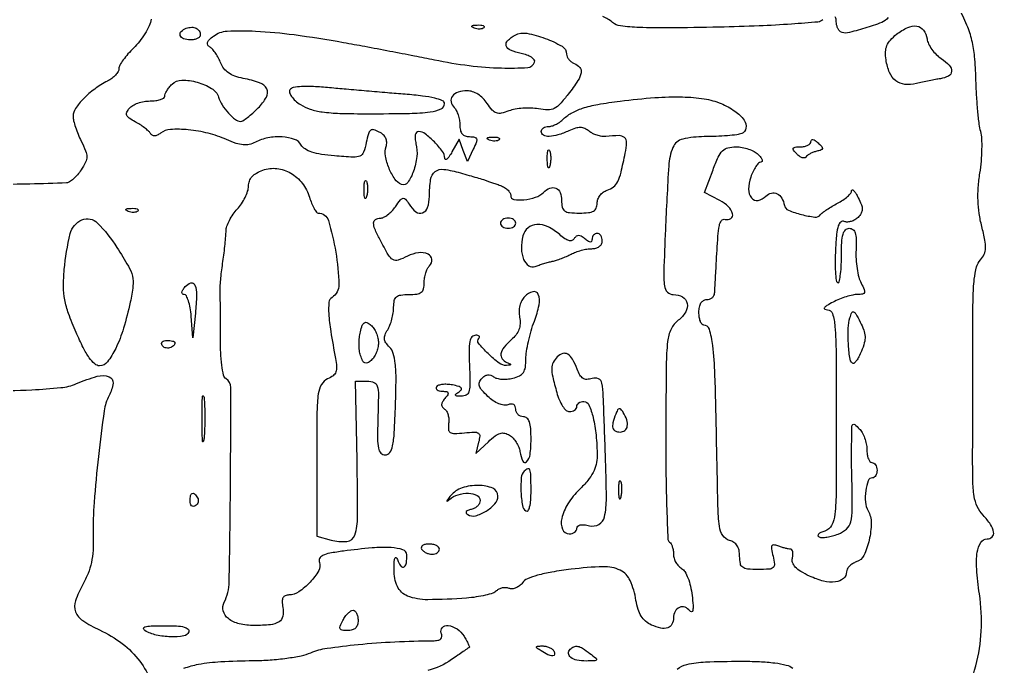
# Model space of a CAD drawing. Extents: x 0 to 5034, y 0 to 2560.
# Drawn here: x 188.5 to 382, y 903 to 1030 of the extents above; entities that cross this region are included whole.
import ezdxf

# ---------------------------------------------------------------- set-up
doc = ezdxf.new("R2010")
doc.units = 0

msp = doc.modelspace()

# ---------------------------------------------------------------- linework, layer by layer
for points in [[(373.952169, 896.818722, 0.056432), (376.417296, 903.07543, 0.054583), (377.475537, 909.914422, 0.04659), (377.120563, 917.20485, -0.016565), (376.585444, 922.111114, -0.053356), (376.687386, 925.38808, -0.103154), (377.371487, 927.301945, -0.261188), (378.616631, 928, 0.197281), (379.608294, 928.407117, 0.242481), (379.915229, 929.346205, 0.11052), (379.321358, 930.832942, 0.038522), (377.868377, 932.640106, -0.078343), (376.708431, 934.343543, -0.07265), (376.09084, 936.365726, -0.034433), (375.826408, 939.562606, -0.004808), (375.79935, 946.204557, 0.000668), (375.821122, 951.381892, 0.000379), (375.834358, 957.651262, 0.000378), (375.838132, 963.969534, 0.000623), (375.830625, 969.310377, -0.005664), (375.882775, 975.321336, -0.022397), (376.122107, 979.01013, -0.036122), (376.56286, 981.407889, -0.119938), (377.31587, 982.810377, 0.072724), (378.051138, 983.917403, 0.100278), (378.335462, 985.07324, 0.060368), (378.209841, 986.654528, 0.012551), (377.58724, 989.375214, -0.02623), (377.081248, 991.902236, -0.027574), (376.853357, 994.426464, -0.026551), (376.90099, 997.045309, -0.021071), (377.221248, 999.857034, 0.017243), (377.504866, 1002.188262, 0.016745), (377.630722, 1004.556415, 0.016913), (377.601054, 1006.643217, 0.057665), (377.380577, 1007.98182, -0.039193), (377.087583, 1009.426476, -0.007698), (376.806189, 1012.062235, -0.008122), (376.574928, 1015.151598, -0.007455), (376.436098, 1018.336427, 0.014966), (376.177633, 1022.743189, 0.037769), (375.653374, 1025.910834, 0.039614), (374.675342, 1028.874973, 0.01795), (372.956132, 1032.586427)], [(214.36909, 1030.09545, -0.058782), (213.938969, 1028.774664, -0.028908), (213.105963, 1027.21314, -0.028211), (212.041698, 1025.671646, -0.036552), (210.891659, 1024.396202, 0.021177), (209.78464, 1023.241839, 0.025466), (208.849425, 1022.064286, 0.02546), (208.176194, 1021.012486, 0.130345), (208, 1020.348093, -0.135919), (207.841468, 1019.775682, -0.051289), (207.339063, 1019.104906, -0.045985), (206.610877, 1018.448573, -0.041418), (205.75, 1017.910221, 0.039477), (203.237187, 1016.352334, 0.041205), (201.038942, 1014.438837, 0.044329), (199.470223, 1012.513066, 0.14985), (199, 1010.979324, 0.0609), (199.104504, 1010.124511, 0.018255), (199.467443, 1008.861428, 0.018007), (199.982187, 1007.461379, 0.018604), (200.591296, 1006.117447, -0.019457), (201.45859, 1004.195145, -0.097557), (201.681017, 1003.041215, -0.113664), (201.431275, 1001.976679, -0.030822), (200.568243, 1000.463809, -0.030907), (199.860019, 999.516223, -0.035093), (199.067693, 998.705279, -0.037654), (198.307576, 998.125535, -0.13204), (197.726947, 997.937141, -0.008694), (190.476861, 997.691991, -0.000655), (170.79242, 997.394647, -0.001001)], [(346.365253, 1029.965253, -0.176269), (345.394705, 1029.512546, -0.003995), (340.214687, 1029.099849, -0.008023), (333.824638, 1028.745041, -0.004341), (325.952329, 1028.50296, -0.002952), (316.035708, 1028.342739, -0.013364), (310.251688, 1028.438046, -0.018391), (306.564359, 1028.733595, -0.150414), (305.037076, 1029.407136, 0.086051), (303.098818, 1030.574947, 0.03689)], [(359.180225, 1030.406024, -0.151028), (357.918715, 1029.412319, -0.018979), (354.590419, 1028.274309, -0.017208), (351.179344, 1027.377506, -0.196537), (349.834998, 1027.601977, -0.101952), (349.515019, 1027.904144, -0.051931), (349.245281, 1028.389731, -0.04853), (349.061918, 1028.96954, -0.052375), (349, 1029.559017, 0.106497), (348.79353, 1030.517399, 0.253593)], [(418.895396, 863.33804, 0.000041), (418.945464, 907.803915, 0.000112)], [(181.926389, 957.059415, 0.009259), (190.89571, 957.292251, 0.014754), (196.565011, 957.712408, 0.073205), (199.654243, 958.5, -0.02883), (203.75147, 959.940753, -0.159223), (206.057716, 959.859303, -0.347428), (206.843626, 958.580142, -0.093665), (206.078632, 956.146924, 0.088754), (205.105441, 953.15373, 0.006003), (203.98019, 944.220569, 0.009346), (203.121481, 935.170858, 0.025358), (202.959102, 928.730662, -0.020971), (202.910571, 925.778958, -0.037516), (202.588124, 923.375682, -0.041666), (201.94284, 921.226273, -0.034287), (200.914824, 919.062238, 0.044943), (199.47452, 915.856035, 0.172938), (199.496261, 913.704676, 0.161174), (200.884704, 911.960032, 0.037758), (204.200344, 910.133498, -0.05619), (208.669037, 907.452986, -0.068542), (212.100362, 903.993846, -0.074573), (214.257365, 900.004047, -0.086905)], [(220.791139, 902.599444, -0.046303), (223.641004, 903.394474, -0.031657), (228.015209, 903.905155, -0.010663), (234.436819, 904.108177, 0.015728), (237.725289, 904.245494, 0.015893), (240.987148, 904.589149, 0.01645), (243.836569, 905.077237, 0.048347), (245.736004, 905.663056, -0.063356), (248.898519, 906.535704, -0.011226), (255.013775, 907.274564, -0.012055), (262.230653, 907.807261, -0.010893), (269.713146, 908.015222, 0.041138), (270.696242, 908.102187, 0.143255), (271.262925, 908.379451, 0.206371), (271.473932, 908.846724, 0.09618), (271.356158, 909.514252, -0.286908), (271.567719, 910.60025, -0.243525), (272.686344, 910.998268, -0.115223), (274.463782, 910.318374, -0.104825), (275.828741, 908.902621, -0.013438), (276.308015, 908.087202, -0.02259), (276.660021, 907.375522, -0.018939), (276.884303, 906.80788, -0.380613), (276.819288, 906.649242, 0.034699), (276.59766, 906.521211, 0.000945), (275.670616, 905.893626, 0.001953), (274.584626, 905.149222, 0.001337), (273.357277, 904.295996, -0.09079), (268.732219, 902.180028, -0.022898)], [(317.711105, 902.424803, -0.112281), (319.634041, 903.359934, -0.047807), (323.305591, 903.852887, -0.009082), (330.05887, 903.986345, -0.010761), (333.887541, 903.910046, -0.021443), (336.907538, 903.654778, -0.02567), (339.171516, 903.246233, -0.100716), (340.454714, 902.656772, -0.04705)]]:
    msp.add_lwpolyline(points, format="xyb")
for points in [[(252.117341, 1025.505031, -0.001906), (256.327248, 1024.739484, -0.001199), (261.240719, 1023.814445, -0.001203), (266.07016, 1022.881179, -0.002207), (270, 1022.093918, 0.019225), (276.867766, 1020.959657, 0.025266), (283.202332, 1020.485501, 0.020776), (288.338614, 1020.574649, 0.30592), (289.702463, 1021.617188, 0.253942), (289.619905, 1022.089653, 0.081605), (289.07505, 1022.584746, 0.058343), (288.176059, 1023.028114, 0.036073), (287.039062, 1023.342188, -0.046036), (284.949973, 1023.96424, -0.223418), (284.129362, 1024.845512, -0.288333), (284.389809, 1025.860064, -0.066768), (285.88626, 1026.939128, -0.169672), (288.144196, 1027.292527, -0.043012), (291.778517, 1026.298981, -0.0417), (295.090292, 1024.755286, -0.266912), (295.989829, 1023.218615, 0.103062), (296.105263, 1022.685761, 0.066102), (296.437637, 1022.144554, 0.062344), (296.925757, 1021.677348, 0.068249), (297.5, 1021.361626, -0.126223), (298.584291, 1020.591586, -0.227781), (298.852473, 1019.559548, -0.09868), (298.215145, 1018.010879, -0.016119), (296.321909, 1015.355397, -0.02103), (294.720422, 1013.429384, -0.094062), (293.554755, 1012.547806, -0.118845), (292.289758, 1012.260463, -0.043083), (290.445304, 1012.444283, 0.037436), (289.029319, 1012.601546, 0.025913), (287.417339, 1012.575686, 0.026224), (285.862193, 1012.387707, 0.047684), (284.628868, 1012.048995, -0.037125), (283.148021, 1011.608536, -0.138471), (282.187193, 1011.666548, -0.13206), (281.372623, 1012.221553, -0.032526), (280.390462, 1013.526831, 0.053682), (279.576871, 1014.518038, 0.054159), (278.573154, 1015.310007, 0.057609), (277.490518, 1015.825943, 0.082594), (276.444007, 1016, 0.075805), (274.684494, 1015.731699, 0.152944), (273.54317, 1014.940484, 0.216503), (273.282535, 1013.850255, 0.149508), (273.887132, 1012.712868, -0.079872), (274.314186, 1012.122195, -0.037863), (274.673095, 1011.25128, -0.03628), (274.917938, 1010.26225, -0.042563), (275, 1009.3, 0.053629), (275.111758, 1008.261041, 0.119987), (275.457165, 1007.551692, 0.138392), (276.051599, 1007.141706, 0.082373), (276.905915, 1007, -0.044646), (277.916044, 1006.909623, -0.280541), (278.287045, 1006.580612, -0.169755), (278.263324, 1005.956917, -0.016656), (277.657788, 1004.554604), (276.503746, 1002.109208), (275.681875, 1004.304604), (274.860005, 1006.5), (273.465438, 1004, -0.020534), (272.925215, 1003.118664, -0.06547), (272.470116, 1002.601562, -0.261391), (272.191852, 1002.543127, -0.319805), (272.035435, 1002.75, 0.15157), (271.569602, 1004.113597, 0.036302), (270.004882, 1005.961478, 0.03589), (268.198647, 1007.558053, 0.164488), (266.891592, 1008, 0.213949), (266.490119, 1007.81997, 0.129838), (266.250519, 1007.347676, 0.078579), (266.209421, 1006.593107, 0.035885), (266.380894, 1005.618534, -0.089296), (266.553119, 1003.081669, -0.057235), (265.893643, 1000.196039, -0.066049), (264.771461, 997.99195, -0.346543), (263.558817, 997.615803, -0.152126), (262.245365, 998.652856, -0.053134), (261.089935, 1000.796574, -0.052981), (260.395117, 1003.191982, -0.121539), (260.517141, 1005.054005, 0.083044), (260.638368, 1005.90426, 0.104721), (260.455446, 1006.675875, 0.097133), (259.959501, 1007.348831, 0.062741), (259.167328, 1007.910449, 0.051678), (258.095251, 1008.348792, 0.246171), (257.466978, 1008.222823, 0.155367), (257.030184, 1007.558899, 0.019063), (256.619501, 1005.847503, -0.037856), (256.088119, 1003.950165, -0.208804), (255.373293, 1003.198737, -0.112876), (254.076577, 1002.970985, -0.007951), (250.378183, 1003.218545, -0.017582), (247.803223, 1003.523541, -0.040147), (245.901402, 1003.975482, -0.055592), (244.57705, 1004.574269, -0.131981), (243.828263, 1005.342394, 0.182305), (242.495916, 1006.46448, 0.069445), (240.078038, 1006.95618, 0.062958), (237.290398, 1006.778107, 0.075607), (234.815926, 1005.901486, -0.067365), (233.627641, 1005.458453, -0.078997), (232.428755, 1005.380802, -0.059831), (231.017783, 1005.68524, -0.022387), (229.131667, 1006.431575, 0.044334), (225.574686, 1007.661666, 0.037076), (221.636049, 1008.338662, 0.036982), (218.121618, 1008.41661, 0.155975), (216.173785, 1007.680746, -0.047125), (215.537468, 1007.26704, -0.119117), (215.005452, 1007.133916, -0.153811), (214.557201, 1007.271181, -0.098257), (214.173785, 1007.664598, 0.066723), (213.761183, 1008.144741, 0.020286), (213.01802, 1008.75448, 0.019919), (212.120929, 1009.377074, 0.020494), (211.185433, 1009.920035, -0.028045), (210.034053, 1010.611735, -0.143834), (209.565831, 1011.181319, -0.208974), (209.571726, 1011.789499, -0.067857), (210.057878, 1012.569739, -0.092598), (210.718245, 1013.118552, -0.042621), (211.741487, 1013.579861, -0.040265), (212.933698, 1013.894293, -0.044374), (214.122445, 1014, 0.030595), (215.22485, 1014.06752, 0.047486), (216.154718, 1014.272768, 0.060496), (216.800979, 1014.571498, 0.259864), (217, 1014.928571, -0.104836), (217.096301, 1015.382818, -0.032143), (217.423224, 1016.007599, -0.030596), (217.889365, 1016.678085, -0.029186), (218.440762, 1017.297905, -0.197296), (220.367556, 1018.103039, -0.069465), (223.395227, 1017.699551, -0.068875), (226.230332, 1016.471616, -0.181248), (227.576916, 1014.757659, 0.068604), (228.302375, 1013.233825, 0.040092), (229.546836, 1011.635177, 0.038646), (230.911293, 1010.359091, 0.170291), (231.935065, 1010, 0.149064), (232.381454, 1010.136105, 0.015959), (233.270482, 1010.77592, 0.018527), (234.299235, 1011.629802, 0.013894), (235.368704, 1012.641431, 0.06476), (237.002455, 1014.763713, 0.254446), (237.047752, 1016.35821, 0.192505), (235.658912, 1017.577603, 0.0387), (232.419168, 1018.449186, -0.03803), (230.791922, 1018.884628, -0.065544), (229.542688, 1019.51667, -0.076479), (228.632033, 1020.368362, -0.07586), (228.01648, 1021.456654, 0.030532), (227.585321, 1022.410928, 0.027898), (227.029349, 1023.335931, 0.028992), (226.438331, 1024.105459, 0.076226), (225.910193, 1024.555504, -0.111035), (225.467751, 1024.988611, -0.223469), (225.403384, 1025.461858, -0.125935), (225.750265, 1026.021237, -0.029246), (226.59851, 1026.745459, -0.150801), (229.277902, 1027.720082, -0.024528), (234.878393, 1027.722751, -0.021707), (242.425572, 1027.026615, -0.010171)], [(224, 1026.940983, -0.200667), (223.849643, 1026.581425, -0.084925), (223.4125, 1026.276414, -0.064972), (222.76556, 1026.06918, -0.045091), (222, 1026, -0.085145), (220.694972, 1026.223856, -0.23242), (220.057715, 1026.875409, -0.286665), (220.249712, 1027.657326, -0.107219), (221.25, 1028.281721, -0.077342), (222.300905, 1028.48387, -0.122936), (223.192225, 1028.294836, -0.14824), (223.781652, 1027.747963, -0.132898)], [(279.729167, 1028.395833, -0.126455), (279.402231, 1028.202593, -0.060344), (278.916927, 1028.123424, -0.05415), (278.359369, 1028.160852, -0.051402), (277.8125, 1028.316886, -0.054073), (277.395823, 1028.538436, -0.470617), (277.37858, 1028.720685, -0.168741), (277.670344, 1028.862007, -0.018894), (278.416667, 1028.921053, -0.028489), (279.112848, 1028.910055, -0.077125), (279.592839, 1028.799335, -0.208169), (279.77538, 1028.614691, -0.296942)], [(366.822779, 1026.215151, 0.078082), (367.124591, 1025.230546, 0.042457), (367.774586, 1024.141624, 0.041009), (368.642922, 1023.121068, 0.050994), (369.60971, 1022.336158, -0.055686), (371.200081, 1021.020094, -0.205408), (371.653214, 1019.827326, -0.268145), (371.06433, 1018.900622, -0.084701), (369.442891, 1018.378108, 0.009781), (368.504917, 1018.224516, 0.004221), (367.261224, 1017.984931, 0.004174), (365.941482, 1017.707638, 0.005516), (364.744254, 1017.431758, -0.082407), (362.448533, 1017.263717, -0.14375), (360.688265, 1017.960512, -0.129915), (359.468448, 1019.565272, -0.061537), (358.773596, 1022.089232, -0.044562), (358.683504, 1023.677475, -0.090359), (358.94672, 1024.896672, -0.087812), (359.629638, 1025.966741, -0.040289), (360.848036, 1027.095105, -0.058223), (363.023536, 1028.429519, -0.146054), (364.847385, 1028.693667, -0.202607), (366.140147, 1027.908112, -0.121435)], [(241.609466, 1016.17712, 0.226207), (241.549769, 1015.629829, 0.071521), (241.938809, 1014.880866, 0.055175), (242.676055, 1014.060548, 0.037194), (243.675975, 1013.293932, 0.068497), (245.572147, 1012.394398, 0.043007), (247.97063, 1011.857512, 0.026585), (251.417161, 1011.5774, 0.006984), (256.957841, 1011.5, 0.004259), (265.126921, 1011.569582, 0.028365), (269.184743, 1011.86939, 0.067229), (271.319335, 1012.448042, 0.301634), (272, 1013.473684, 0.304874), (271.604367, 1014.062221, 0.038333), (270.066129, 1014.555771, 0.028712), (267.684972, 1014.980319, 0.010264), (264.25, 1015.319784, -0.001183), (260.766466, 1015.600277, -0.00074), (256.688391, 1015.944431, -0.000742), (252.671251, 1016.295435, -0.001351), (249.391332, 1016.595866, 0.010523), (246.214289, 1016.828203, 0.026435), (243.892722, 1016.826109, 0.032754), (242.273053, 1016.632055, 0.211182)], [(326.341809, 1013.50165, -0.050847), (329.076656, 1012.016867, -0.092623), (330.870756, 1010.228808, -0.1853), (331.244961, 1008.672213, -0.275109), (330.399899, 1007.599961, -0.061341), (329.460781, 1007.366279, -0.010018), (327.591465, 1007.176239, -0.010903), (325.370625, 1007.043999, -0.009417), (323.03479, 1007, 0.058099), (318.802547, 1006.506552, 0.240207), (316.898087, 1004.890634, 0.084256), (316.052552, 1001.239701, 0.004081), (315.411204, 988.75, 0.002374), (315.093364, 980.476097, 0.038686), (315.214644, 977.701643, 0.165838), (315.801785, 976.485253, 0.200734), (316.961775, 976, -0.128892), (318.790548, 975.520608, -0.220602), (319.694439, 974.264632, -0.185044), (319.392304, 972.569552, -0.095844), (317.931064, 970.948002, 0.12254), (316.531603, 969.219831, 0.082278), (315.844041, 966.760704, 0.024795), (315.571387, 962.134425, 0.001566), (315.487454, 948.503657, 0.003576), (315.520259, 940.552812, 0.005753), (315.674653, 933.777849, 0.001551), (315.894038, 927.913599, 0.249153), (316.212481, 927.36868, -0.129259), (316.515225, 927.050236, -0.045841), (316.768666, 926.469371, -0.041763), (316.941833, 925.750309, -0.03823), (317, 924.990673, 0.073559), (317.116667, 924.201953, 0.055655), (317.46189, 923.396461, 0.056227), (317.970848, 922.696113, 0.080126), (318.57239, 922.219426, -0.131087), (319.231763, 921.578911, -0.041341), (319.842623, 920.335299, -0.036745), (320.340108, 918.729858, -0.028198), (320.652046, 916.919736, -0.009867), (320.837769, 914.961111, -0.056333), (320.798403, 913.918528, -0.364495), (320.547717, 913.698014, -0.250267), (320.19146, 913.878115, 0.154687), (319.26202, 914.58701, 0.190318), (318.179866, 914.552921, 0.16873), (317.319045, 913.763849, 0.12427), (317, 912.5, -0.120884), (316.690979, 911.240511, -0.196303), (315.861492, 910.53912, -0.135957), (314.507964, 910.479548, -0.050356), (312.685103, 911.097615, -0.067866), (311.520931, 911.83245, -0.077365), (310.654827, 912.824346, -0.06622), (310.039715, 914.161576, -0.035094), (309.625327, 915.941612, 0.064429), (308.476825, 919.829371, 0.178959), (306.52426, 921.842631, 0.120573), (303.168869, 922.545701, 0.022662), (296.870164, 922.048606, 0.011199), (293.081718, 921.48971, 0.025835), (290.27374, 920.860244, 0.032949), (288.292474, 920.163726, 0.133492), (287.298044, 919.376941, -0.068195), (286.731888, 918.795655, -0.06819), (286.03022, 918.388077, -0.074266), (285.305067, 918.209232, -0.115498), (284.669899, 918.29643, 0.079753), (284.046407, 918.427524, 0.062065), (283.354623, 918.374917, 0.062521), (282.702314, 918.155304, 0.08414), (282.195098, 917.795098, -0.11666), (281.500553, 917.366274, -0.021304), (280.037688, 916.948384, -0.021886), (278.246713, 916.600438, -0.01834), (276.323243, 916.385185, -0.01645), (268.687691, 916.065283, -0.095114), (264.733681, 916.787584, -0.195107), (262.74837, 918.658399, -0.112808), (262.070285, 921.91898, -0.007203), (262.130801, 923.696546, -0.104643), (262.289831, 924.301741, -0.589462), (262.529248, 924.311331, -0.043106), (262.897783, 923.566376, 0.085745), (263.481634, 922.601833, 0.404116), (264.066325, 922.550655, 0.193942), (264.503256, 923.337543, 0.042401), (264.564866, 924.916667, 0.317299), (263.817887, 925.878628, 0.05996), (261.502302, 926.291058, 0.035918), (257.747581, 926.233535, 0.011299), (252.16077, 925.618071, 0.011833), (249.453608, 925.192343, 0.064269), (248.040875, 924.742905, 0.167733), (247.440165, 924.161881, 0.212121), (247.400695, 923.39819, -0.229945), (247.261303, 921.774221, -0.053373), (245.568433, 919.520811, -0.053305), (243.350731, 917.601702, -0.152883), (241.428877, 917, 0.094676), (240.680425, 916.856998, 0.187095), (240.243426, 916.451935, 0.126521), (240.094394, 915.723051, 0.03473), (240.235174, 914.5501, -0.098842), (240.221097, 912.825217, -0.203404), (239.465599, 911.73625, -0.116821), (237.769245, 911.154564, -0.024442), (234.609342, 911, -0.056672), (231.657561, 911.335646, -0.108652), (229.514355, 912.352236, -0.165272), (228.523694, 913.851664, -0.181316), (228.701323, 915.579165, 0.11105), (229.674529, 919.555941, 0.002789), (229.922265, 938.276074, 0.001499), (230.012829, 957.723902, 0.260376), (229.037372, 959.476903, -0.204675), (228.574755, 960.133969, -0.019852), (228.238021, 962.095919, -0.021241), (228.010664, 964.678695, -0.011889), (227.942699, 967.831999, 0.000667), (227.945418, 970.878131, 0.000849), (227.939407, 973.68815, 0.000661), (227.927252, 976.044553, 0.007085), (227.90752, 977, -0.026975), (227.92333, 977.826856, -0.006019), (228.043392, 979.234375, -0.006232), (228.222115, 980.858594, -0.005984), (228.443436, 982.5, 0.005639), (228.670715, 984.176864, 0.005171), (228.867287, 985.907512, 0.005173), (229.010734, 987.455407, 0.016887), (229.060397, 988.483019, -0.080556), (229.224076, 989.407232, -0.034457), (229.719797, 990.563778, -0.03296), (230.430023, 991.749375, -0.037161), (231.264726, 992.781788, 0.040399), (232.099549, 993.828118, 0.034005), (232.809971, 995.055497, 0.035356), (233.304391, 996.272025, 0.075542), (233.47013, 997.27017, -0.086562), (233.66162, 998.285325, -0.092699), (234.183895, 999.148758, -0.079524), (235.058366, 999.860565, -0.046254), (236.290248, 1000.428597, -0.114474), (239.043435, 1000.73729, -0.103054), (241.769388, 999.828841, -0.09705), (244.031626, 997.842453, -0.089439), (245.456797, 995.093802, 0.021215), (245.879182, 993.908626, 0.030931), (246.357994, 992.908804, 0.03144), (246.82709, 992.179079, 0.238528), (247.181116, 992, -0.330823), (249.180297, 990.514692, -0.032791), (250.611613, 984.325885, -0.032972), (251.226886, 977.923065, -0.267924), (249.884636, 975.428701, 0.234639), (249.28844, 974.469852, 0.03829), (249.246057, 972.215803, 0.026065), (249.62707, 968.761584, 0.007403), (250.577591, 963.440954, -0.030499), (250.790798, 961.817853, -0.109987), (250.636379, 960.7924, -0.137475), (250.087205, 960.057558, -0.059085), (249.02665, 959.425095, 0.157911), (247.810703, 958.330479, 0.097997), (247.184165, 956.496853, 0.031025), (246.928737, 952.948172, 0.002456), (246.882353, 943.50496), (246.882353, 928.541637), (249.691176, 927.775626, 0.09275), (252.813883, 927.521282, 0.296455), (254.363576, 928.774721, 0.079205), (254.917397, 932.291168, 0.004351), (254.799025, 943.488867), (254.5, 959.002879), (256.817094, 959.001439, -0.100798), (258.124462, 958.734328, -0.225918), (258.779694, 957.993206, -0.072927), (259.000444, 956.355602, -0.005205), (258.899047, 951.75, 0.006757), (258.822507, 947.702391, 0.050581), (259.005697, 945.793672, 0.14362), (259.493453, 944.861442, 0.203611), (260.344236, 944.5, 0.246925), (261.232244, 944.967019, 0.100329), (261.78377, 946.262542, 0.037019), (262.118986, 948.857184, 0.005038), (262.362102, 954.328753, 0.006604), (262.469876, 959.430662, 0.028045), (262.32297, 962.478594, 0.048654), (261.92218, 964.440957, 0.122279), (261.174286, 965.682857, -0.046645), (260.463449, 966.54032, -0.124806), (260.192882, 967.280102, -0.122089), (260.3047, 968.069706, -0.043676), (260.824467, 969.090535, 0.047529), (261.275228, 969.992929, 0.02675), (261.654687, 971.15829, 0.026479), (261.914356, 972.386476, 0.038872), (262, 973.486431, -0.047055), (262.125836, 974.820586, -0.173025), (262.548381, 975.540536, -0.145262), (263.383955, 975.902606, -0.030106), (265, 976, 0.030156), (266.574196, 976.09503, 0.13417), (267.423913, 976.441667, 0.172639), (267.861668, 977.117454, 0.05829), (268, 978.3, -0.040108), (268.076894, 979.257056, -0.035506), (268.3062, 980.230575, -0.037232), (268.642157, 981.079733, -0.083752), (269.042382, 981.642382, 0.224948), (269.496313, 982.914012, 0.271518), (268.760817, 983.92295, 0.135304), (266.85244, 984.195109, 0.088042), (264.714251, 983.526777, -0.036958), (262.871606, 982.737496, -0.223505), (261.865265, 982.847589, -0.125129), (260.976867, 983.758141, -0.00901), (259.255272, 986.864307, -0.02118), (258.296696, 988.870552, -0.108687), (258.068946, 990.075227, -0.252461), (258.452045, 990.737761, -0.13887), (259.378028, 991, 0.119782), (260.018458, 991.155658, 0.042662), (260.820592, 991.660938, 0.039357), (261.640653, 992.389046, 0.037161), (262.353783, 993.25, -0.013671), (263.353782, 994.579693, -0.180326), (263.871829, 994.891513, -0.276397), (264.344329, 994.716721, -0.031694), (265.025445, 993.75, 0.088706), (266.368435, 992.24133, 0.262301), (267.690944, 992.036798, 0.231113), (268.679667, 993.083459, 0.074633), (269.015313, 995.25, -0.034999), (269.266495, 998.607136, -0.196077), (270.16203, 1000.128957, -0.199035), (271.856812, 1000.577494, -0.036162), (275.106688, 999.896681, -0.00119), (276.826135, 999.400058, -0.001678), (278.35634, 998.948566, -0.000969), (279.645289, 998.560829, -0.023344), (280, 998.435026, 0.013292), (280.311312, 998.31752, 0.001553), (281.014062, 998.075844, 0.001863), (281.851852, 997.794116, 0.001523), (282.75, 997.498847, -0.049534), (283.610671, 997.12112, -0.056608), (284.339063, 996.594882, -0.065082), (284.835919, 996.007472, -0.144007), (285, 995.449589, 0.362422), (285.641834, 994.680417, 0.068691), (287.610233, 994.596043, 0.058985), (289.876946, 995.084301, 0.11303), (291.45, 996.05982, -0.098873), (292.717826, 996.896083, -0.202706), (293.886431, 996.879721, -0.197622), (294.709577, 996.02501, -0.094372), (295, 994.5, 0.050766), (295.138668, 993.13778, 0.189121), (295.6, 992.428571, 0.13443), (296.534425, 992.084309, 0.021436), (298.5, 992, 0.022774), (300.300246, 992.082041, 0.103727), (301.297245, 992.388044, 0.173449), (301.816504, 992.976746, 0.095116), (302, 993.932612, -0.092316), (302.146181, 994.717609, -0.071151), (302.572474, 995.479216, -0.069966), (303.204032, 996.102431, -0.083119), (303.948848, 996.483765, 0.090709), (305.202804, 997.149802, 0.112092), (306.030955, 998.177329, 0.055637), (306.682021, 999.994966, 0.008546), (307.504798, 1003.75, 0.035266), (307.776511, 1005.859324, 0.233183), (307.37397, 1006.809906, 0.184451), (306.29558, 1007.200184, 0.021509), (303.690374, 1007.042195, -0.06247), (302.890023, 1007.059163, -0.039734), (301.980517, 1007.267709, -0.039481), (301.106175, 1007.620735, -0.057578), (300.41076, 1008.074062, 0.068154), (299.56602, 1008.599711, 0.100899), (298.717272, 1008.788985, 0.080774), (297.727429, 1008.646563, 0.030866), (296.423333, 1008.147022, -0.031769), (294.284315, 1007.332084, -0.068454), (292.548635, 1007.045214, -0.124226), (291.434254, 1007.294509, -0.283101), (291, 1008, -0.141492), (291.110117, 1008.381339, -0.099788), (291.419643, 1008.70625, -0.084734), (291.882535, 1008.925111, -0.068255), (292.428571, 1009, 0.072648), (293.071339, 1009.093888, 0.038338), (293.82567, 1009.383624, 0.037154), (294.567634, 1009.806117, 0.046934), (295.178571, 1010.305954, -0.06672), (296.917358, 1011.61757, -0.049716), (299.12025, 1012.58465, -0.035189), (302.134662, 1013.335037, -0.012737), (306.5, 1013.986552, -0.01215), (313.353103, 1014.662963, -0.024635), (318.768173, 1014.797423, -0.031411), (323.050273, 1014.422922, -0.061513)], [(282.729167, 1006.395833, -0.126455), (282.402231, 1006.202593, -0.060344), (281.916927, 1006.123424, -0.05415), (281.359369, 1006.160852, -0.051402), (280.8125, 1006.316886, -0.054073), (280.395823, 1006.538436, -0.470617), (280.37858, 1006.720685, -0.168741), (280.670344, 1006.862007, -0.018894), (281.416667, 1006.921053, -0.028489), (282.112848, 1006.910055, -0.077125), (282.592839, 1006.799335, -0.208169), (282.77538, 1006.614691, -0.296942)], [(345.151615, 1004.134318, 0.034274), (344.482692, 1003.937312, 0.033025), (343.838287, 1003.648794, 0.034821), (343.306282, 1003.317767, 0.092972), (343, 1002.994982, -0.221622), (342.707324, 1002.811145, -0.114504), (342.268106, 1002.856707, -0.077241), (341.740912, 1003.134903, -0.045768), (341.210573, 1003.610665, -0.025682), (340.577402, 1004.367346, -0.293087), (340.549492, 1004.737753, -0.253556), (340.88246, 1004.955499, -0.020629), (341.960573, 1005, 0.048993), (342.741033, 1005.076659, 0.068993), (343.400918, 1005.305332, 0.089173), (343.845223, 1005.642553, 0.188096), (344, 1006.039427, -0.198278), (344.120568, 1006.331511, -0.245869), (344.397242, 1006.418816, -0.10724), (344.842863, 1006.235552, -0.034989), (345.401615, 1005.789427, -0.02107), (346.133688, 1005.056666, -0.226958), (346.252857, 1004.666513, -0.277818), (346.01582, 1004.380411, -0.029772)], [(292.692991, 1001.269032, -0.087174), (292.51666, 1000.883358, -0.597527), (292.356533, 1000.900903, -0.080377), (292.235556, 1001.431793, -0.012823), (292.194949, 1002.5, -0.014395), (292.212705, 1003.580113, -0.052471), (292.315079, 1004.257153, -0.333666), (292.47713, 1004.386009, -0.31318), (292.655937, 1004.269032, -0.06278), (292.814405, 1003.671085, -0.030339), (292.872264, 1002.880008, -0.029507), (292.832894, 1002.036634, -0.037336)], [(333.642857, 1003.5, -0.030812), (334.152805, 1002.923007, -0.08135), (334.416236, 1002.440625, -0.205305), (334.395829, 1002.138655, -0.281699), (334.169254, 1002, 0.20436), (333.727164, 1001.811434, 0.041858), (333.180737, 1001.136811, 0.037795), (332.634763, 1000.186717, 0.027655), (332.171278, 999.061484, 0.079199), (331.744824, 996.682293, 0.175452), (332.330486, 994.961671, 0.279027), (333.620558, 994.489093, 0.149173), (335.172505, 995.315362, -0.135912), (336.241564, 995.920712, -0.179113), (337.34616, 995.799381, -0.146269), (338.267025, 994.933997, -0.084894), (338.801207, 993.5, 0.255096), (339.581705, 992.548032, 0.033533), (342.1537, 991.702913, 0.033343), (344.808319, 991.209514, 0.270063), (345.899388, 991.684292, -0.073227), (346.297007, 992.087022, -0.014267), (347.131383, 992.678995, -0.014877), (348.153148, 993.317848, -0.013281), (349.25, 993.920574, 0.028647), (350.303838, 994.542545, 0.036111), (351.196518, 995.239152, 0.039138), (351.830748, 995.909495, 0.168018), (352.014742, 996.41898, -0.410109), (352.154517, 996.556916, -0.210844), (352.401416, 996.448075, -0.050105), (352.815584, 995.891648, -0.016565), (353.310377, 995, -0.025624), (353.921105, 993.640624, -0.095671), (354.088357, 992.722807, -0.128308), (353.880369, 991.958625, -0.063781), (353.269936, 991.152873, -0.066143), (352.661179, 990.677509, -0.059823), (351.928808, 990.358004, -0.063382), (351.189045, 990.234616, -0.101619), (350.559884, 990.338647, 0.273765), (349.883577, 990.223927, 0.142084), (349.393446, 989.485619, 0.052144), (349.06378, 987.855824, 0.009956), (348.835583, 984.8381, 0.011972), (348.761396, 982.492754, 0.017852), (348.81889, 980.441458, 0.013074), (348.968125, 978.785334, 0.229748), (349.25, 978.343309, 0.506428), (349.543047, 978.462429, 0.025275), (349.779688, 979.650447, 0.02382), (349.946623, 981.340657, 0.012705), (350, 983.440983, -0.011631), (350.065762, 986.267483, -0.056245), (350.31953, 987.851109, -0.126165), (350.799837, 988.685584, -0.202065), (351.546077, 989, -0.168036), (352.267695, 988.750438, -0.151638), (352.71779, 988.098, -0.072374), (352.913866, 986.870632, -0.016284), (352.874321, 984.75, 0.027097), (352.879646, 982.95778, 0.023469), (353.075015, 981.0875, 0.024152), (353.414194, 979.408298, 0.061265), (353.863427, 978.25, -0.017135), (354.50076, 976.95742, -0.184832), (354.534116, 976.385753, -0.284636), (354.176977, 976.079443, -0.038601), (353.149491, 976, 0.054596), (352.213929, 975.897538, 0.021109), (350.951481, 975.561185, 0.020601), (349.60187, 975.078016, 0.02394), (348.364307, 974.506161, 0.013293), (347.137441, 973.824226, 0.099824), (346.645881, 973.38176, 0.481487), (346.715187, 973.119684, 0.103185), (347.25, 973.006161, -0.330743), (348.247964, 972.259473, -0.05204), (348.729468, 969.695305, -0.018737), (348.956698, 964.553521, -0.001674), (349, 951.616631, -0.001364), (348.961307, 937.432397, -0.024043), (348.715698, 932.848766, -0.092853), (348.068044, 930.652685, -0.203684), (346.75, 929.54933, 0.030585), (345.957534, 929.254436, 0.092041), (345.483628, 928.92955, 0.257383), (345.399195, 928.638597, 0.241688), (345.598522, 928.399858, 0.106904), (346.196329, 928.286224, 0.029641), (347.153225, 928.367197, 0.028495), (348.252826, 928.59085, 0.026428), (349.348522, 928.942408, 0.092711), (350.989439, 929.944435, 0.147503), (351.835495, 931.340641, 0.06314), (352.146757, 933.802045, 0.006949), (352.06572, 939.5, -0.001796), (352.025453, 941.141407, -0.001854), (351.997468, 942.765625, -0.001789), (351.983478, 944.172945, -0.007947), (351.991361, 945, 0.003164), (352.005421, 945.736113, 0.001282), (352.015662, 946.739601, 0.001268), (352.021175, 947.819239, 0.001612), (352.020521, 948.815661, -0.013401), (352.051207, 950.154255, -0.259577), (352.263038, 950.49389, -0.314816), (352.627351, 950.45557, -0.017655), (353.505767, 949.63709, -0.069475), (354.078473, 948.878504, -0.038956), (354.561069, 947.826431, -0.038018), (354.890107, 946.665585, -0.050092), (355, 945.571429, 0.037042), (355.073056, 944.586657, 0.055756), (355.29375, 943.755357, 0.073141), (355.616887, 943.186926, 0.230944), (356, 943, -0.148195), (356.381354, 942.884432, -0.098894), (356.70625, 942.559375, -0.082425), (356.925306, 942.073457, -0.064853), (357, 941.5, -0.056963), (356.934424, 940.926261, -0.07631), (356.740495, 940.440625, -0.095371), (356.453586, 940.115097, -0.166053), (356.116577, 940, 0.311913), (355.277145, 939.419902, 0.056522), (354.785234, 937.481062, 0.053848), (354.722385, 935.233422, 0.10806), (355.235934, 933.542893, -0.130072), (355.854412, 931.135936, -0.054801), (355.462577, 927.792733, -0.055164), (354.404104, 924.765661, -0.207104), (352.919152, 923.47434, 0.058641), (352.185297, 923.142671, 0.062034), (351.563751, 922.65475, 0.069412), (351.142233, 922.091848, 0.126709), (351, 921.539601, -0.219672), (350.391475, 920.221365, -0.148607), (348.849606, 919.549772, -0.09134), (346.50183, 919.705987, -0.04842), (343.748609, 920.696595, -0.023849), (341.998088, 921.629923, -0.068599), (340.925478, 922.487595, -0.109485), (340.411583, 923.342562, -0.142889), (340.375949, 924.25, 0.04293), (340.483316, 924.920421, 0.072893), (340.442223, 925.485937, 0.108942), (340.267506, 925.861833, 0.233793), (339.988168, 926, -0.048102), (339.562998, 926.040998, -0.014346), (338.926227, 926.184029, -0.014245), (338.216528, 926.386669, -0.014949), (337.530991, 926.626481, 0.059306), (336.716268, 926.832722, 0.322345), (336.338045, 926.628939, 0.159265), (336.255265, 926.02878, 0.016775), (336.557611, 924.626481, -0.03196), (336.845513, 923.062166, -0.245067), (336.589143, 922.386298, -0.1691), (335.809054, 922.063309, -0.014381), (333.608408, 922, -0.019984), (331.544245, 922.082534, -0.136663), (330.597816, 922.429693, -0.192294), (330.135412, 923.154879, -0.046955), (330, 924.59362, 0.05184), (329.87792, 925.767917, 0.090113), (329.509288, 926.672641, 0.102688), (328.88755, 927.312146, 0.084965), (328.020412, 927.704913, -0.185499), (326.692019, 928.658503, -0.115981), (326.026521, 930.479212, -0.02411), (325.742474, 934.456844, -0.000919), (325.427046, 949.303323, 0.003541), (325.135165, 960.320383, 0.021597), (324.698443, 965.998869, 0.041279), (324.048757, 969.163915, 0.333007), (322.932612, 970, -0.237506), (322.575054, 970.179998, -0.070365), (322.273955, 970.734375, -0.053839), (322.068053, 971.542497, -0.035492), (322, 972.5, -0.04716), (322.09863, 973.543379, -0.088208), (322.4, 974.333333, -0.118484), (322.88002, 974.822179, -0.140575), (323.5, 975, 0.080937), (324.079191, 975.094375, 0.086597), (324.583586, 975.367188, 0.093646), (324.936287, 975.773009, 0.116242), (325.082421, 976.25, 0.002081), (325.12799, 976.98786, 0.00032), (325.211509, 978.454687, 0.000357), (325.307707, 980.185477, 0.00031), (325.40613, 982, -0.00288), (325.728377, 987.425335, -0.032233), (326.007588, 989.568845, -0.118927), (326.437783, 990.505098, -0.288098), (327.125, 990.75, 0.199719), (328.282464, 990.955343, 0.328273), (328.622812, 991.841802, 0.135929), (327.782884, 993.249405, 0.071458), (326.111948, 994.44211), (323.096336, 996.001543), (324.763868, 1000.500771, -0.017993), (325.786754, 1002.982765, -0.090538), (326.639992, 1004.210141, -0.135564), (327.69546, 1004.805038, -0.061017), (329.287128, 1005, -0.045819), (330.490575, 1004.889487, -0.037144), (331.744612, 1004.559375, -0.038477), (332.862815, 1004.075268, -0.075119)], [(256.692991, 995.269032, -0.087174), (256.51666, 994.883358, -0.597527), (256.356533, 994.900903, -0.080377), (256.235556, 995.431793, -0.012823), (256.194949, 996.5, -0.014395), (256.212705, 997.580113, -0.052471), (256.315079, 998.257153, -0.333666), (256.47713, 998.386009, -0.31318), (256.655937, 998.269032, -0.06278), (256.814405, 997.671085, -0.030339), (256.872264, 996.880008, -0.029507), (256.832894, 996.036634, -0.037336)], [(211.729167, 992.395833, -0.126455), (211.402231, 992.202593, -0.060344), (210.916927, 992.123424, -0.05415), (210.359369, 992.160852, -0.051402), (209.8125, 992.316886, -0.054073), (209.395823, 992.538436, -0.470617), (209.37858, 992.720685, -0.168741), (209.670344, 992.862007, -0.018894), (210.416667, 992.921053, -0.028489), (211.112848, 992.910055, -0.077125), (211.592839, 992.799335, -0.208169), (211.77538, 992.614691, -0.296942)], [(207.620504, 985.25, -0.010771), (209.860837, 981.57959, -0.072163), (210.65622, 979.601989, -0.090688), (210.767235, 977.671383, -0.021866), (210.23209, 974.5, -0.020468), (208.913256, 969.374018, -0.039085), (207.37291, 965.413034, -0.049883), (205.756601, 962.769037, -0.234781), (204.209104, 962, -0.187072), (203.249353, 962.372108, -0.054349), (202.181175, 963.583962, -0.036997), (200.981668, 965.585421, -0.013777), (199.588753, 968.55644, -0.014732), (198.099206, 972.270762, -0.041305), (197.353876, 974.970485, -0.04643), (197.108474, 977.573163, -0.022916), (197.256733, 980.894678, -0.03775), (198.437805, 987.948675, -0.237205), (200.739281, 990.641714, -0.305451), (203.775639, 990.041799, -0.05337)], [(283, 990, 0.148195), (283.115568, 989.618646, 0.098894), (283.440625, 989.29375, 0.082425), (283.926543, 989.074694, 0.064853), (284.5, 989, 0.064853), (285.073457, 989.074694, 0.082425), (285.559375, 989.29375, 0.098894), (285.884432, 989.618646, 0.148195), (286, 990, 0.148195), (285.884432, 990.381354, 0.098894), (285.559375, 990.70625, 0.082425), (285.073457, 990.925306, 0.064853), (284.5, 991, 0.064853), (283.926543, 990.925306, 0.082425), (283.440625, 990.70625, 0.098894), (283.115568, 990.381354, 0.148195)], [(287.413095, 987.509768, 0.063358), (287.114844, 985.02285, 0.094646), (287.539858, 982.881329, 0.150136), (288.539069, 981.652477, 0.246766), (289.840342, 981.513769, -0.013457), (290.597938, 981.790965, -0.008168), (291.507474, 982.079821, -0.008181), (292.41993, 982.337086, -0.014271), (293.185103, 982.516175, 0.02799), (293.972812, 982.723478, 0.013284), (294.962459, 983.073408, 0.013121), (295.980803, 983.495195, 0.018122), (296.869361, 983.930084, -0.035313), (297.78534, 984.340014, -0.023212), (298.888077, 984.685712, -0.023369), (299.998515, 984.923138, -0.041001), (300.934259, 985, 0.06794), (301.739376, 985.109906, 0.089414), (302.40571, 985.431533, 0.104922), (302.843516, 985.91715, 0.131905), (303, 986.5, 0.064853), (302.925306, 987.073457, 0.082425), (302.70625, 987.559375, 0.098894), (302.381354, 987.884432, 0.148195), (302, 988, 0.111474), (301.618517, 987.913879, 0.100072), (301.29375, 987.670282, 0.094595), (301.075889, 987.306129, 0.087854), (301, 986.877555, -0.097798), (300.913039, 986.437216, -0.313517), (300.674921, 986.283505, -0.141986), (300.262907, 986.418438, -0.023542), (299.589028, 986.926114, 0.038809), (298.881079, 987.426354, 0.1295), (298.338788, 987.582292, 0.175581), (297.889441, 987.430793, 0.086318), (297.483531, 986.973353, -0.168628), (297.034023, 986.607536, -0.155464), (296.437517, 986.583343, -0.086716), (295.654186, 986.953003, -0.027986), (294.644504, 987.75273, 0.068472), (292.343812, 989.290201, 0.122092), (290.129726, 989.760719, 0.167535), (288.410881, 989.102781, 0.158131)], [(223.027684, 972.324274), (222.529142, 967.5), (222.207073, 971.75, 0.02348), (222.006429, 973.378524, 0.036496), (221.666784, 974.751562, 0.04113), (221.25265, 975.737473, 0.279697), (220.820057, 976, -0.18299), (220.491705, 976.124334, -0.252039), (220.384706, 976.414706, -0.107798), (220.563933, 976.897428, -0.030622), (221.039284, 977.547334, -0.153551), (222.153217, 978.266607, -0.386618), (222.944265, 977.865572, -0.098805), (223.26868, 975.938516, -0.018199)], [(287.763595, 975.620738, 0.077726), (287.186261, 974.829339, 0.058112), (286.806346, 973.817019, 0.054869), (286.654183, 972.68231, 0.05319), (286.749639, 971.529348, -0.056659), (286.846802, 970.24805, -0.078938), (286.624284, 969.121778, -0.076463), (286.055852, 968.0941, -0.04966), (285.121758, 967.105601, 0.041525), (283.689695, 965.638588, 0.124793), (283.095543, 964.383176, 0.209239), (283.316612, 963.388939, 0.13989), (284.25, 962.662281, -0.010846), (284.883056, 962.390726, -0.315277), (284.967968, 962.246817, -0.360292), (284.859653, 962.134978, -0.012228), (284.204545, 962.078947, -0.177658), (282.74558, 962.515562, -0.031995), (280.553144, 964.386323, -0.029915), (278.677247, 966.438214, -0.383901), (278.727273, 967.393939, 0.130039), (278.860926, 967.623747, 0.259234), (278.812595, 967.82197, 0.155591), (278.572909, 967.957818, 0.051778), (278.166667, 968, 0.207015), (277.378475, 967.659054, 0.147848), (276.945678, 966.787044, 0.047066), (276.811289, 964.951085, 0.00524), (276.94356, 960.75, -0.012256), (276.988884, 958.152161, -0.080925), (276.771639, 956.875594, -0.187405), (276.240484, 956.24572, -0.127716), (275.321482, 956.015313, -0.015905), (274.42545, 956.051365, -0.253478), (274.177804, 956.209582, -0.368962), (274.226291, 956.447364, -0.024456), (274.84195, 956.881158, 0.087952), (275.304829, 957.304111, 0.368195), (275.287199, 957.652282, 0.138888), (274.785277, 957.9522, 0.018431), (273.568083, 958.231736, 0.033364), (272.527441, 958.359519, 0.042793), (271.563462, 958.330538, 0.0487), (270.800252, 958.16554, 0.17861), (270.417116, 957.865891, 0.18765), (270.356622, 957.538269, 0.185968), (270.533096, 957.254355, 0.111106), (270.957044, 957.062164, 0.051124), (271.563428, 957, -0.034617), (272.385115, 956.943042, -0.278172), (272.667353, 956.714321, -0.237483), (272.620701, 956.324799, -0.026806), (272.073886, 955.589028, 0.040349), (271.586101, 954.894181, 0.124568), (271.426793, 954.347505, 0.170804), (271.567856, 953.895718, 0.094338), (271.999292, 953.500438, -0.127489), (272.39785, 953.084124, -0.059021), (272.686137, 952.386956, -0.052927), (272.830428, 951.538438, -0.049948), (272.79785, 950.66141, 0.055985), (272.768545, 949.493542, 0.242531), (273.12694, 948.925234, 0.14215), (273.961968, 948.712129, 0.016862), (275.890185, 948.840071, -0.014305), (277.88302, 948.982537, -0.158297), (278.642925, 948.771221, -0.27287), (278.913809, 948.214447, -0.043983), (278.703865, 946.975581), (278.12736, 944.77102), (280.608623, 947.102046, -0.025689), (281.935694, 948.226237, -0.089886), (282.930318, 948.734182, -0.130191), (283.827876, 948.764665, -0.083918), (284.794943, 948.364408, -0.068726), (285.471243, 947.798112, -0.043697), (286.093008, 946.978727, -0.043208), (286.571839, 946.048606, -0.060415), (286.819551, 945.147872, 0.069578), (287.376362, 943.258717, 0.536119), (288.129272, 943.136447, 0.156289), (288.815215, 944.603093, 0.031861), (289, 947.5, 0.016668), (288.927513, 949.673807, 0.063857), (288.666667, 951, 0.12648), (288.196999, 951.727332, 0.188641), (287.5, 952, -0.096899), (286.927495, 952.112001, -0.097416), (286.440625, 952.431406, -0.098432), (286.114629, 952.908181, -0.10122), (286, 953.468615, 0.093729), (285.892473, 954.037184, 0.172696), (285.587304, 954.388059, 0.152292), (285.096543, 954.493007, 0.068813), (284.449119, 954.342101, -0.133814), (283.671147, 954.263761, -0.057592), (282.660865, 954.555087, -0.049732), (281.563572, 955.147697, -0.039927), (280.514846, 955.986053, -0.023475), (279.363426, 957.174282, -0.099056), (278.868344, 958.028515, -0.166293), (278.869653, 958.764004, -0.103479), (279.315727, 959.512281, -0.063863), (279.896811, 960.001172, -0.106826), (280.492286, 960.224664, -0.118208), (281.083775, 960.171811, -0.090346), (281.654347, 959.856654, 0.108755), (282.280002, 959.540263, 0.04353), (283.232077, 959.382189, 0.040424), (284.325875, 959.385775, 0.040478), (285.404347, 959.565349, 0.051149), (286.721815, 960.043449, 0.129775), (287.488823, 960.700627, 0.115479), (287.882735, 961.703363, 0.03611), (288, 963.324975, -0.038319), (288.114777, 964.820416, -0.01639), (288.48574, 966.792006, -0.016105), (289.020408, 968.87754, -0.020412), (289.653584, 970.762983, 0.039883), (290.586194, 973.945213, 0.145107), (290.413759, 976.021935, 0.383522), (289.367079, 976.550075, 0.130805)], [(353.947254, 964.872661, -0.021804), (353.44059, 963.786024, -0.040512), (352.923624, 962.96306, -0.057622), (352.470024, 962.482915, -0.389043), (352.170772, 962.495895, -0.165486), (351.625507, 963.603678, -0.018484), (351.362192, 966.444219, -0.023243), (351.335756, 969.383517, -0.063204), (351.67447, 971.433834, -0.031025), (352.052502, 972.463088, -0.408365), (352.394613, 972.60028, -0.166843), (352.812868, 972.229986, -0.00822), (353.707591, 970.58856, -0.033317), (354.395966, 969.030454, -0.077027), (354.644034, 967.778791, -0.076419), (354.502485, 966.504616, -0.032391)], [(259, 966.5, -0.054843), (258.89552, 965.550326, -0.043106), (258.584079, 964.562144, -0.04442), (258.126563, 963.683878, -0.077414), (257.584098, 963.069795, -0.052434), (256.833074, 962.569167, -0.231415), (256.316459, 962.554513, -0.180066), (255.901233, 962.967571, -0.031103), (255.493804, 964.019522, -0.048114), (255.280438, 965.014818, -0.026451), (255.203016, 966.259275, -0.026132), (255.25821, 967.541765, -0.037678), (255.450907, 968.660422, -0.022834), (255.84262, 969.965624, -0.170457), (256.24076, 970.463146, -0.264081), (256.755411, 970.484703, -0.054607), (257.541201, 969.965806, -0.075579), (258.10002, 969.337841, -0.044511), (258.571478, 968.448314, -0.043375), (258.892408, 967.45229, -0.056312)], [(219, 966.559017, -0.211827), (218.716404, 965.919648, -0.127879), (217.969093, 965.529206, -0.122608), (217.101938, 965.54388, -0.191362), (216.510081, 965.983688, -0.136093), (216.397824, 966.36964, -0.190788), (216.524436, 966.701458, -0.140899), (216.890269, 966.925389, -0.067432), (217.440983, 967, -0.026751), (218.038367, 966.968016, -0.042195), (218.542039, 966.870461, -0.051652), (218.89701, 966.729146, -0.279105)], [(294.160081, 963.760081, 0.078556), (293.36382, 962.664786, 0.114619), (293.077205, 961.511449, 0.061547), (293.255234, 959.86337, 0.010086), (294.052581, 956.75, 0.03205), (294.564356, 955.27973, 0.047017), (295.211926, 954.074405, 0.057289), (295.904239, 953.254836, 0.191002), (296.547004, 953, 0.067053), (297.102417, 953.074821, 0.08394), (297.573182, 953.29375, 0.09951), (297.888011, 953.618658, 0.143799), (298, 954, -0.13582), (298.105534, 954.38134, -0.100334), (298.40219, 954.70625, -0.086679), (298.845926, 954.924938, -0.071364), (299.369158, 955, -0.300344), (300.368544, 954.340157, -0.040929), (301.201177, 951.843442, -0.036197), (301.787056, 948.382998, -0.022983), (301.988994, 944.298138, -0.058832), (301.794983, 942.605031, -0.063738), (301.212328, 941.052014, -0.052837), (300.15324, 939.476393, -0.025664), (298.5, 937.697119, 0.059262), (296.248525, 934.922173, 0.084503), (295.031038, 931.998938, 0.151558), (295.188896, 929.892338, 0.308015), (296.5, 929, 0.072241), (297.073205, 929.083253, 0.0872), (297.559375, 929.325595, 0.100446), (297.88439, 929.685725, 0.134291), (298, 930.108408, -0.217381), (298.184982, 930.51378, -0.130907), (298.668561, 930.74992, -0.076917), (299.449831, 930.781494, -0.033204), (300.477579, 930.594983, 0.197249), (302.340077, 930.864281, 0.206682), (303.429153, 932.357731, 0.058249), (303.815601, 935.986794, 0.00618), (303.622844, 944.5, 0.000852), (303.198335, 956.061598, 0.033675), (302.928921, 958.600264, 0.256305), (302.252244, 959.445901, 0.177185), (301.000776, 959.500246, -0.069875), (299.989959, 959.329013, -0.147722), (299.230179, 959.535236, -0.122265), (298.619699, 960.165929, -0.04064), (298.062459, 961.335719, 0.035611), (297.156564, 963.287678, 0.12799), (296.217983, 964.274592, 0.217468), (295.223936, 964.402158, 0.121788)], [(224.733497, 947.776433, -0.057523), (224.59156, 947.092045, -0.807686), (224.460299, 947.106202, -0.022011), (224.36764, 948.635274, -0.003921), (224.34281, 951.5, -0.004138), (224.364217, 954.373175, -0.018464), (224.45291, 956.056202, -0.661512), (224.586732, 956.099419, -0.153636), (224.726893, 955.776433, -0.016947), (224.849527, 954.043501, -0.008983), (224.889991, 951.890462, -0.00893), (224.852417, 949.684837, -0.013671)], [(305.639163, 952.502058, 0.027539), (305.094303, 950.808949, 0.124972), (305.086462, 949.780795, 0.226942), (305.555143, 949.209859, 0.109716), (306.5, 949, 0.167069), (307.439885, 949.323069, 0.189036), (307.923811, 950.139663, 0.123129), (307.819566, 951.38197, 0.059127), (307.123851, 952.833846, 0.038367), (306.660796, 953.453612, 0.274684), (306.319776, 953.565218, 0.222828), (306.005596, 953.322208, 0.026892)], [(287.666667, 941.333333, 0.178772), (287.073306, 940.044955, 0.030087), (287.024639, 937.284562, 0.028841), (287.299341, 934.55204, 0.218208), (288, 933.5, 0.397171), (288.407294, 933.583647, 0.091154), (288.729054, 934.284665, 0.045191), (288.937148, 935.589239, 0.016966), (289, 937.440983, 0.005399), (288.966969, 940.499765, 0.07726), (288.77695, 941.569425, 0.417401), (288.359766, 941.770916, 0.111586)], [(306.194949, 937.5, 0.012823), (306.235556, 936.431793, 0.080377), (306.356533, 935.900903, 0.597527), (306.51666, 935.883358, 0.087174), (306.692991, 936.269032, 0.037336), (306.832894, 937.036634, 0.029507), (306.872264, 937.880008, 0.030339), (306.814405, 938.671085, 0.06278), (306.655937, 939.269032, 0.31318), (306.47713, 939.386009, 0.333666), (306.315079, 939.257153, 0.052471), (306.212705, 938.580113, 0.014395)], [(223.457295, 936.069098, -0.108373), (223.598899, 935.665803, -0.099685), (223.565079, 935.22714, -0.095498), (223.360589, 934.820631, -0.090427), (223.016312, 934.510081, -0.136093), (222.63036, 934.397824, -0.190788), (222.298542, 934.524436, -0.140899), (222.074611, 934.890269, -0.067432), (222, 935.440983, -0.039415), (222.085158, 936.519563, -0.25701), (222.407182, 936.933879, -0.315493), (222.86686, 936.838655, -0.050477)], [(273.204239, 936.5, 0.007416), (272.619257, 935.769634, 0.091686), (272.456242, 935.454687, 0.717791), (272.535086, 935.398349, 0.023979), (272.976534, 935.75, -0.105575), (274.650703, 936.686975, -0.082483), (276.720218, 936.968639, -0.106223), (278.382591, 936.560111, -0.287059), (279, 935.573324, -0.114265), (278.867754, 935.002198, -0.081091), (278.485937, 934.463866, -0.075008), (277.91875, 934.03952, -0.074376), (277.25, 933.799863, 0.040243), (276.606083, 933.617439, 0.154517), (276.281937, 933.364242, 0.291968), (276.272531, 933.078646, 0.118838), (276.555834, 932.787523, 0.207862), (278.07594, 932.553805, 0.073062), (280.15108, 933.438985, 0.072036), (281.915411, 934.903719, 0.185612), (282.5, 936.42423, 0.301732), (281.486881, 937.950222, 0.097927), (278.700735, 938.524821, 0.080833), (275.439756, 938.021415, 0.142495)], [(267.5, 926, 0.08825), (267.842344, 925.617164, 0.053305), (268.359775, 925.29375, 0.051278), (268.961978, 925.074167, 0.061875), (269.559017, 925, 0.067639), (270.109818, 925.074854, 0.08433), (270.576711, 925.29375, 0.09965), (270.888931, 925.61866, 0.142666), (271, 926, 0.195654), (270.844577, 926.381985, 0.086673), (270.395164, 926.70625, 0.066561), (269.729059, 926.926392, 0.0466), (268.940983, 927, 0.047867), (268.195401, 926.928459, 0.104212), (267.66835, 926.70625, 0.181468), (267.441401, 926.378123, 0.202618)], [(255, 912, -0.072413), (254.872091, 911.121438, -0.126917), (254.495602, 910.495678, -0.125311), (253.859392, 910.125168, -0.06962), (252.964816, 910, -0.034136), (251.895305, 910.073103, -0.251306), (251.495146, 910.364195, -0.213289), (251.479556, 910.89806, -0.025083), (252, 912, -0.034718), (252.480738, 912.765421, -0.040999), (253.039362, 913.4125, -0.045472), (253.590863, 913.863792, -0.149836), (254.035184, 914, -0.196715), (254.403753, 913.849156, -0.086308), (254.716585, 913.4125, -0.066223), (254.929, 912.765503, -0.046275)], [(221.724522, 909.75, -0.276308), (220.749093, 908.942231, -0.045142), (218.195445, 908.78302, -0.046122), (215.347043, 909.126866, -0.079271), (213.123833, 909.990508, -0.244014), (212.864901, 910.40042, -0.364307), (213.096173, 910.728506, -0.054807), (214.333289, 910.913645, -0.008337), (216.833333, 910.969591, -0.012175), (219.341887, 910.92281, -0.050384), (220.840517, 910.705996, -0.121889), (221.580004, 910.314461, -0.304208)], [(293.5, 906, -0.175918), (293.633474, 905.359022, -0.372932), (293.277708, 905.050802, -0.110887), (292.319161, 905.266028, -0.03301), (291, 906, -0.010223), (290.157251, 906.569384, -0.295079), (290.064256, 906.800669, -0.343021), (290.238528, 906.953006, -0.012098), (291.190983, 906.984687, -0.053738), (291.883651, 906.916365, -0.049393), (292.566787, 906.701752, -0.052761), (293.140373, 906.382022, -0.101161)], [(300.55887, 905.531803, -0.008473), (301.784369, 904.57181, -0.351745), (301.850701, 904.264951, -0.274183), (301.554484, 904.074242, -0.006246), (299.809017, 904.031803, -0.051042), (298.029853, 904.192681, -0.112914), (296.790719, 904.741665, -0.222003), (296.37296, 905.521218, -0.213254), (296.693853, 906.36052, -0.100141), (297.424863, 906.845519, -0.150466), (298.181699, 906.911892, -0.088942), (299.130311, 906.523474, -0.02038)]]:
    msp.add_lwpolyline(points, format="xyb", close=True)

doc.saveas('drawing.dxf')
